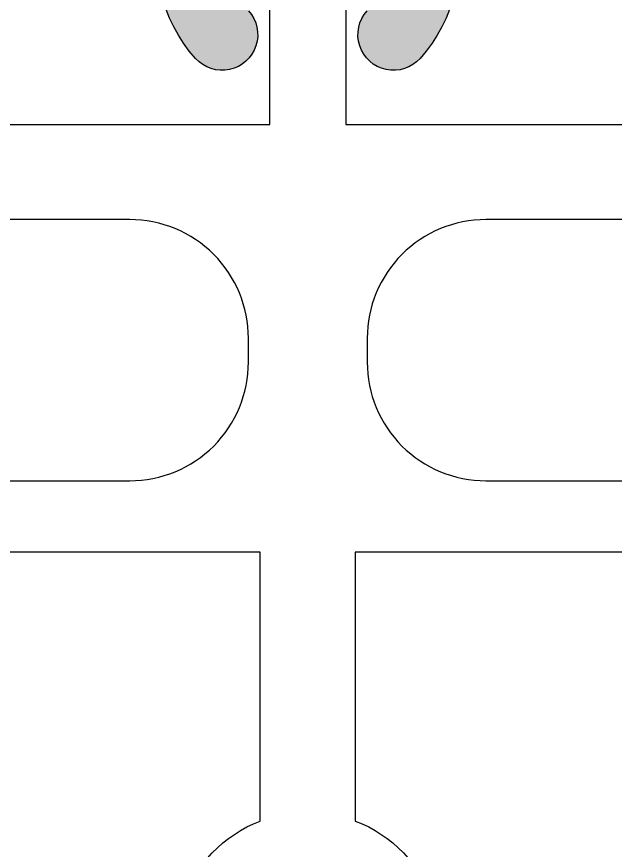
# Model space of a CAD drawing. Extents: x 0 to 79.8, y 0 to 38.2.
# Drawn here: x 6.461 to 7.092, y 28.881 to 29.759 of the extents above; entities that cross this region are included whole.
import ezdxf

# ---------------------------------------------------------------- set-up
doc = ezdxf.new("R2010")
doc.units = 0
doc.header["$MEASUREMENT"] = 0
for name, color, linetype in [('DIM', 4, 'CONTINUOUS'), ('FRAME', 1, 'CONTINUOUS'), ('TEXT', 7, 'CONTINUOUS'), ('WEEPING', 7, 'CONTINUOUS')]:
    doc.layers.add(name, color=color, linetype=linetype)

# ---------------------------------------------------------------- blocks, each defined once
blk = doc.blocks.new('3774-TRACK_SUPPORT')
at = {"layer": 'TEXT'}
for points in [[(0.754, -1.216), (0.754, -0.626), (0.05, -0.626), (0.05, -0.90923, -0.466721), (0.12, -1.11211)], [(-0.12, -1.11211, -0.466721), (-0.05, -0.90923), (-0.05, -0.626), (-0.754, -0.626)], [(-0.879, -0.551), (-0.1875, -0.551, 0.414214), (-0.0625, -0.426), (-0.0625, -0.401, 0.414214), (-0.1875, -0.276), (-0.424, -0.276)], [(-0.424, -0.176), (-0.04, -0.176), (-0.04, -0.03775, -2.318729), (0.04, -0.03775), (0.04, -0.176), (0.424, -0.176), (0.424, -0.276), (0.1875, -0.276, 0.414214), (0.0625, -0.401), (0.0625, -0.426, 0.414214), (0.1875, -0.551), (0.879, -0.551), (0.879, -0.251), (0.684, -0.251), (0.684, -0.176), (0.954, -0.176), (0.954, -0.626), (0.829, -0.626), (0.829, -1.216)]]:
    blk.add_lwpolyline(points, format="xyb", dxfattribs=at)
blk = doc.blocks.new('*U110')
at = {"layer": 'WEEPING'}
blk.add_hatch(color=7, dxfattribs=at).paths.add_polyline_path([(0.7665, -0.365), (0.7665, -0.44), (0.77154, -0.44, -0.499657), (0.80131, -0.47965, 0.259642), (0.83588, -0.63044, 1), (0.8916, -0.58023, -2.247229), (1.0164, -0.58023, 1), (1.07212, -0.63044, 0.259642), (1.10669, -0.47965, -0.499657), (1.13646, -0.44), (1.1415, -0.44), (1.1415, -0.365)])
at = {"layer": 'FRAME'}
for points in [[(1.10669, -0.47965, -0.259642), (1.07212, -0.63044, -1), (1.0164, -0.58023, 2.247229)], [(0.8916, -0.58023, -1), (0.83588, -0.63044, -0.259642), (0.80131, -0.47965, 0.499657)]]:
    blk.add_lwpolyline(points, format="xyb", dxfattribs=at)
at = {"layer": 'DIM'}
blk.add_blockref('3774-TRACK_SUPPORT', (0.954, -0.524), dxfattribs=at)

msp = doc.modelspace()

# ---------------------------------------------------------------- block references
at = {"layer": 'DIM'}
msp.add_blockref('*U110', (5.8138986, 30.3450213), dxfattribs=at)

doc.saveas('drawing.dxf')
